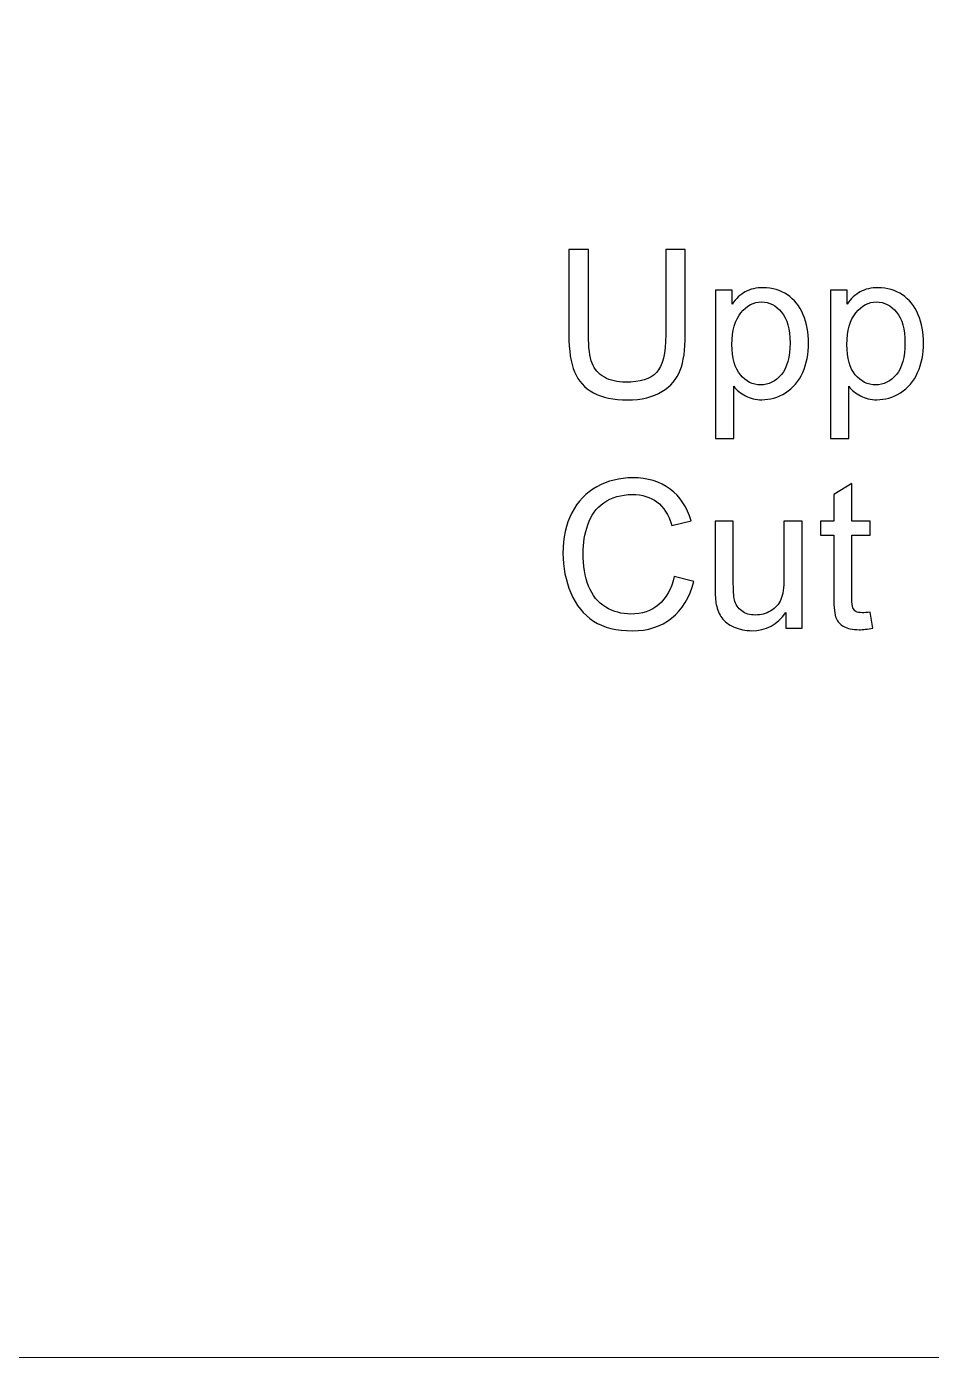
# Model space of a CAD drawing. Header units: millimetres. Extents: x -1420 to -489, y -454 to 898.
# Drawn here: x -1253.3 to -1216.3, y -414.1 to -359.6 of the extents above; entities that cross this region are included whole.
import ezdxf
from ezdxf.lldxf.tags import DXFTag

# ---------------------------------------------------------------- set-up
doc = ezdxf.new("R2010")
doc.units = ezdxf.units.MM
doc.header["$MEASUREMENT"] = 0
doc.layers.add('Layer 1', color=7, linetype='Continuous')
tags = doc.linetypes.add('New Line1', pattern=[0.3, 0.2, -0.1]).pattern_tags.tags
tags[6:7] = [DXFTag(74, 4), DXFTag(75, 0), DXFTag(340, '0'), DXFTag(46, 1.0), DXFTag(50, 0.0), DXFTag(44, 0.0), DXFTag(45, 0.0)]
tags[4:5] = [DXFTag(74, 4), DXFTag(75, 0), DXFTag(340, '0'), DXFTag(46, 1.0), DXFTag(50, 0.0), DXFTag(44, 0.0), DXFTag(45, 0.0)]

msp = doc.modelspace()

# ---------------------------------------------------------------- linework, layer by layer
at = {"layer": 'Layer 1', "color": 140, "linetype": 'New Line1', "lineweight": 20}
msp.add_lwpolyline([(-1328.9019, -414.1317), (-1039.4477, -414.1317), (-1039.4477, -90.1493), (-1328.9019, -90.1493), (-1328.9019, -414.1317)], close=True, dxfattribs=at)
at = {"layer": 'Layer 1', "color": 250}
for points, knots in [([(-1227.144, -368.7496), (-1227.144, -368.7496), (-1226.3411, -368.7496), (-1226.3411, -368.7496), (-1226.3411, -368.7496), (-1226.3411, -368.7496), (-1226.3411, -372.2519), (-1226.3411, -372.2519), (-1226.3411, -372.2519), (-1226.3411, -372.8601), (-1226.4102, -373.3441), (-1226.5485, -373.7026), (-1226.5485, -373.7026), (-1226.6868, -374.061), (-1226.9352, -374.3517), (-1227.295, -374.5761), (-1227.295, -374.5761), (-1227.6549, -374.8018), (-1228.1262, -374.9133), (-1228.7104, -374.9133), (-1228.7104, -374.9133), (-1229.2776, -374.9133), (-1229.7433, -374.8159), (-1230.1031, -374.6198), (-1230.1031, -374.6198), (-1230.4644, -374.4251), (-1230.7226, -374.1414), (-1230.8764, -373.7703), (-1230.8764, -373.7703), (-1231.0317, -373.3992), (-1231.1079, -372.894), (-1231.1079, -372.2519), (-1231.1079, -372.2519), (-1231.1079, -372.2519), (-1231.1079, -368.7496), (-1231.1079, -368.7496), (-1231.1079, -368.7496), (-1231.1079, -368.7496), (-1230.3063, -368.7496), (-1230.3063, -368.7496), (-1230.3063, -368.7496), (-1230.3063, -368.7496), (-1230.3063, -372.2477), (-1230.3063, -372.2477), (-1230.3063, -372.2477), (-1230.3063, -372.7741), (-1230.2569, -373.1621), (-1230.1596, -373.4105), (-1230.1596, -373.4105), (-1230.0622, -373.6602), (-1229.8929, -373.8522), (-1229.6558, -373.9876), (-1229.6558, -373.9876), (-1229.4173, -374.1231), (-1229.1252, -374.1908), (-1228.7809, -374.1908), (-1228.7809, -374.1908), (-1228.1911, -374.1908), (-1227.7706, -374.0568), (-1227.5194, -373.7887), (-1227.5194, -373.7887), (-1227.2696, -373.522), (-1227.144, -373.0083), (-1227.144, -372.2477), (-1227.144, -372.2477), (-1227.144, -372.2477), (-1227.144, -368.7496), (-1227.144, -368.7496)], [0, 0, 0, 0, 0.0555556, 0.0555556, 0.0555556, 0.0555556, 0.1111111, 0.1111111, 0.1111111, 0.1111111, 0.1666667, 0.1666667, 0.1666667, 0.1666667, 0.2222222, 0.2222222, 0.2222222, 0.2222222, 0.2777778, 0.2777778, 0.2777778, 0.2777778, 0.3333333, 0.3333333, 0.3333333, 0.3333333, 0.3888889, 0.3888889, 0.3888889, 0.3888889, 0.4444444, 0.4444444, 0.4444444, 0.4444444, 0.5, 0.5, 0.5, 0.5, 0.5555556, 0.5555556, 0.5555556, 0.5555556, 0.6111111, 0.6111111, 0.6111111, 0.6111111, 0.6666667, 0.6666667, 0.6666667, 0.6666667, 0.7222222, 0.7222222, 0.7222222, 0.7222222, 0.7777778, 0.7777778, 0.7777778, 0.7777778, 0.8333333, 0.8333333, 0.8333333, 0.8333333, 0.8888889, 0.8888889, 0.8888889, 0.8888889, 1, 1, 1, 1]), ([(-1225.1007, -376.4924), (-1225.1007, -376.4924), (-1225.1007, -370.4203), (-1225.1007, -370.4203), (-1225.1007, -370.4203), (-1225.1007, -370.4203), (-1224.4234, -370.4203), (-1224.4234, -370.4203), (-1224.4234, -370.4203), (-1224.4234, -370.4203), (-1224.4234, -370.9904), (-1224.4234, -370.9904), (-1224.4234, -370.9904), (-1224.2639, -370.7675), (-1224.0833, -370.5995), (-1223.8815, -370.488), (-1223.8815, -370.488), (-1223.6811, -370.3766), (-1223.437, -370.3201), (-1223.1505, -370.3201), (-1223.1505, -370.3201), (-1222.7752, -370.3201), (-1222.445, -370.4175), (-1222.1585, -370.6094), (-1222.1585, -370.6094), (-1221.8707, -370.8027), (-1221.6548, -371.0751), (-1221.5094, -371.4264), (-1221.5094, -371.4264), (-1221.3626, -371.7778), (-1221.2893, -372.163), (-1221.2893, -372.5821), (-1221.2893, -372.5821), (-1221.2893, -373.0309), (-1221.3697, -373.4359), (-1221.532, -373.7957), (-1221.532, -373.7957), (-1221.6929, -374.1555), (-1221.9271, -374.4307), (-1222.2347, -374.6226), (-1222.2347, -374.6226), (-1222.5423, -374.8131), (-1222.8655, -374.9091), (-1223.2042, -374.9091), (-1223.2042, -374.9091), (-1223.4525, -374.9091), (-1223.6741, -374.8569), (-1223.8716, -374.7524), (-1223.8716, -374.7524), (-1224.0692, -374.648), (-1224.23, -374.5154), (-1224.357, -374.3559), (-1224.357, -374.3559), (-1224.357, -374.3559), (-1224.357, -376.4924), (-1224.357, -376.4924), (-1224.357, -376.4924), (-1224.357, -376.4924), (-1225.1007, -376.4924), (-1225.1007, -376.4924)], [0, 0, 0, 0, 0.0625, 0.0625, 0.0625, 0.0625, 0.125, 0.125, 0.125, 0.125, 0.1875, 0.1875, 0.1875, 0.1875, 0.25, 0.25, 0.25, 0.25, 0.3125, 0.3125, 0.3125, 0.3125, 0.375, 0.375, 0.375, 0.375, 0.4375, 0.4375, 0.4375, 0.4375, 0.5, 0.5, 0.5, 0.5, 0.5625, 0.5625, 0.5625, 0.5625, 0.625, 0.625, 0.625, 0.625, 0.6875, 0.6875, 0.6875, 0.6875, 0.75, 0.75, 0.75, 0.75, 0.8125, 0.8125, 0.8125, 0.8125, 0.875, 0.875, 0.875, 0.875, 1, 1, 1, 1]), ([(-1220.3918, -376.4924), (-1220.3918, -376.4924), (-1220.3918, -370.4203), (-1220.3918, -370.4203), (-1220.3918, -370.4203), (-1220.3918, -370.4203), (-1219.7145, -370.4203), (-1219.7145, -370.4203), (-1219.7145, -370.4203), (-1219.7145, -370.4203), (-1219.7145, -370.9904), (-1219.7145, -370.9904), (-1219.7145, -370.9904), (-1219.555, -370.7675), (-1219.3744, -370.5995), (-1219.1726, -370.488), (-1219.1726, -370.488), (-1218.9722, -370.3766), (-1218.7281, -370.3201), (-1218.4416, -370.3201), (-1218.4416, -370.3201), (-1218.0663, -370.3201), (-1217.7361, -370.4175), (-1217.4496, -370.6094), (-1217.4496, -370.6094), (-1217.1618, -370.8027), (-1216.9459, -371.0751), (-1216.8005, -371.4264), (-1216.8005, -371.4264), (-1216.6537, -371.7778), (-1216.5804, -372.163), (-1216.5804, -372.5821), (-1216.5804, -372.5821), (-1216.5804, -373.0309), (-1216.6608, -373.4359), (-1216.8231, -373.7957), (-1216.8231, -373.7957), (-1216.984, -374.1555), (-1217.2182, -374.4307), (-1217.5258, -374.6226), (-1217.5258, -374.6226), (-1217.8334, -374.8131), (-1218.1566, -374.9091), (-1218.4953, -374.9091), (-1218.4953, -374.9091), (-1218.7436, -374.9091), (-1218.9652, -374.8569), (-1219.1627, -374.7524), (-1219.1627, -374.7524), (-1219.3603, -374.648), (-1219.5211, -374.5154), (-1219.6481, -374.3559), (-1219.6481, -374.3559), (-1219.6481, -374.3559), (-1219.6481, -376.4924), (-1219.6481, -376.4924), (-1219.6481, -376.4924), (-1219.6481, -376.4924), (-1220.3918, -376.4924), (-1220.3918, -376.4924)], [0, 0, 0, 0, 0.0625, 0.0625, 0.0625, 0.0625, 0.125, 0.125, 0.125, 0.125, 0.1875, 0.1875, 0.1875, 0.1875, 0.25, 0.25, 0.25, 0.25, 0.3125, 0.3125, 0.3125, 0.3125, 0.375, 0.375, 0.375, 0.375, 0.4375, 0.4375, 0.4375, 0.4375, 0.5, 0.5, 0.5, 0.5, 0.5625, 0.5625, 0.5625, 0.5625, 0.625, 0.625, 0.625, 0.625, 0.6875, 0.6875, 0.6875, 0.6875, 0.75, 0.75, 0.75, 0.75, 0.8125, 0.8125, 0.8125, 0.8125, 0.875, 0.875, 0.875, 0.875, 1, 1, 1, 1]), ([(-1224.4276, -372.64), (-1224.4276, -373.2044), (-1224.3133, -373.6221), (-1224.0847, -373.8931), (-1224.0847, -373.8931), (-1223.8561, -374.1626), (-1223.5781, -374.2981), (-1223.2535, -374.2981), (-1223.2535, -374.2981), (-1222.9233, -374.2981), (-1222.6397, -374.1584), (-1222.4041, -373.8776), (-1222.4041, -373.8776), (-1222.1684, -373.5982), (-1222.0499, -373.1649), (-1222.0499, -372.5779), (-1222.0499, -372.5779), (-1222.0499, -372.0177), (-1222.1656, -371.6), (-1222.3956, -371.3206), (-1222.3956, -371.3206), (-1222.6256, -371.0426), (-1222.9008, -370.9029), (-1223.2197, -370.9029), (-1223.2197, -370.9029), (-1223.5372, -370.9029), (-1223.818, -371.0511), (-1224.0621, -371.3474), (-1224.0621, -371.3474), (-1224.3062, -371.6438), (-1224.4276, -372.0756), (-1224.4276, -372.64)], [0, 0, 0, 0, 0.1111111, 0.1111111, 0.1111111, 0.1111111, 0.2222222, 0.2222222, 0.2222222, 0.2222222, 0.3333333, 0.3333333, 0.3333333, 0.3333333, 0.4444444, 0.4444444, 0.4444444, 0.4444444, 0.5555556, 0.5555556, 0.5555556, 0.5555556, 0.6666667, 0.6666667, 0.6666667, 0.6666667, 0.7777778, 0.7777778, 0.7777778, 0.7777778, 1, 1, 1, 1]), ([(-1219.7187, -372.64), (-1219.7187, -373.2044), (-1219.6044, -373.6221), (-1219.3758, -373.8931), (-1219.3758, -373.8931), (-1219.1472, -374.1626), (-1218.8692, -374.2981), (-1218.5446, -374.2981), (-1218.5446, -374.2981), (-1218.2144, -374.2981), (-1217.9308, -374.1584), (-1217.6952, -373.8776), (-1217.6952, -373.8776), (-1217.4595, -373.5982), (-1217.341, -373.1649), (-1217.341, -372.5779), (-1217.341, -372.5779), (-1217.341, -372.0177), (-1217.4567, -371.6), (-1217.6867, -371.3206), (-1217.6867, -371.3206), (-1217.9167, -371.0426), (-1218.1919, -370.9029), (-1218.5108, -370.9029), (-1218.5108, -370.9029), (-1218.8283, -370.9029), (-1219.1091, -371.0511), (-1219.3532, -371.3474), (-1219.3532, -371.3474), (-1219.5973, -371.6438), (-1219.7187, -372.0756), (-1219.7187, -372.64)], [0, 0, 0, 0, 0.1111111, 0.1111111, 0.1111111, 0.1111111, 0.2222222, 0.2222222, 0.2222222, 0.2222222, 0.3333333, 0.3333333, 0.3333333, 0.3333333, 0.4444444, 0.4444444, 0.4444444, 0.4444444, 0.5555556, 0.5555556, 0.5555556, 0.5555556, 0.6666667, 0.6666667, 0.6666667, 0.6666667, 0.7777778, 0.7777778, 0.7777778, 0.7777778, 1, 1, 1, 1]), ([(-1226.7969, -382.1439), (-1226.7969, -382.1439), (-1225.994, -382.3471), (-1225.994, -382.3471), (-1225.994, -382.3471), (-1226.1619, -383.0046), (-1226.4653, -383.507), (-1226.9013, -383.8541), (-1226.9013, -383.8541), (-1227.3388, -384.1999), (-1227.8722, -384.372), (-1228.5043, -384.372), (-1228.5043, -384.372), (-1229.1577, -384.372), (-1229.6883, -384.2394), (-1230.0975, -383.9741), (-1230.0975, -383.9741), (-1230.5067, -383.7074), (-1230.8186, -383.3221), (-1231.0317, -382.8184), (-1231.0317, -382.8184), (-1231.2447, -382.3132), (-1231.352, -381.7713), (-1231.352, -381.1928), (-1231.352, -381.1928), (-1231.352, -380.562), (-1231.232, -380.0117), (-1230.9907, -379.5418), (-1230.9907, -379.5418), (-1230.7494, -379.0719), (-1230.4065, -378.7148), (-1229.9606, -378.4707), (-1229.9606, -378.4707), (-1229.5161, -378.2266), (-1229.0265, -378.1052), (-1228.4916, -378.1052), (-1228.4916, -378.1052), (-1227.8849, -378.1052), (-1227.3754, -378.2591), (-1226.962, -378.5681), (-1226.962, -378.5681), (-1226.5485, -378.8771), (-1226.2607, -379.3103), (-1226.0984, -379.8705), (-1226.0984, -379.8705), (-1226.0984, -379.8705), (-1226.8872, -380.0568), (-1226.8872, -380.0568), (-1226.8872, -380.0568), (-1227.0283, -379.6151), (-1227.2315, -379.2948), (-1227.4996, -379.093), (-1227.4996, -379.093), (-1227.7663, -378.8912), (-1228.1022, -378.791), (-1228.5086, -378.791), (-1228.5086, -378.791), (-1228.9742, -378.791), (-1229.3623, -378.9025), (-1229.6756, -379.1255), (-1229.6756, -379.1255), (-1229.9888, -379.3498), (-1230.209, -379.649), (-1230.3346, -380.0258), (-1230.3346, -380.0258), (-1230.4616, -380.4011), (-1230.5251, -380.7892), (-1230.5251, -381.1885), (-1230.5251, -381.1885), (-1230.5251, -381.705), (-1230.4503, -382.1537), (-1230.3007, -382.539), (-1230.3007, -382.539), (-1230.1497, -382.9228), (-1229.9169, -383.2107), (-1229.5994, -383.4012), (-1229.5994, -383.4012), (-1229.2819, -383.5917), (-1228.939, -383.6862), (-1228.5693, -383.6862), (-1228.5693, -383.6862), (-1228.1205, -383.6862), (-1227.7409, -383.5564), (-1227.4291, -383.2982), (-1227.4291, -383.2982), (-1227.1172, -383.0385), (-1226.907, -382.6533), (-1226.7969, -382.1439)], [0, 0, 0, 0, 0.0434783, 0.0434783, 0.0434783, 0.0434783, 0.0869565, 0.0869565, 0.0869565, 0.0869565, 0.1304348, 0.1304348, 0.1304348, 0.1304348, 0.173913, 0.173913, 0.173913, 0.173913, 0.2173913, 0.2173913, 0.2173913, 0.2173913, 0.2608696, 0.2608696, 0.2608696, 0.2608696, 0.3043478, 0.3043478, 0.3043478, 0.3043478, 0.3478261, 0.3478261, 0.3478261, 0.3478261, 0.3913043, 0.3913043, 0.3913043, 0.3913043, 0.4347826, 0.4347826, 0.4347826, 0.4347826, 0.4782609, 0.4782609, 0.4782609, 0.4782609, 0.5217391, 0.5217391, 0.5217391, 0.5217391, 0.5652174, 0.5652174, 0.5652174, 0.5652174, 0.6086957, 0.6086957, 0.6086957, 0.6086957, 0.6521739, 0.6521739, 0.6521739, 0.6521739, 0.6956522, 0.6956522, 0.6956522, 0.6956522, 0.7391304, 0.7391304, 0.7391304, 0.7391304, 0.7826087, 0.7826087, 0.7826087, 0.7826087, 0.826087, 0.826087, 0.826087, 0.826087, 0.8695652, 0.8695652, 0.8695652, 0.8695652, 0.9130435, 0.9130435, 0.9130435, 0.9130435, 1, 1, 1, 1]), ([(-1218.7676, -383.603), (-1218.7676, -383.603), (-1218.6604, -384.2605), (-1218.6604, -384.2605), (-1218.6604, -384.2605), (-1218.8692, -384.3043), (-1219.0569, -384.3269), (-1219.222, -384.3269), (-1219.222, -384.3269), (-1219.4929, -384.3269), (-1219.7018, -384.2845), (-1219.8513, -384.1984), (-1219.8513, -384.1984), (-1219.9995, -384.1138), (-1220.1039, -384.0009), (-1220.1646, -383.8612), (-1220.1646, -383.8612), (-1220.2253, -383.7229), (-1220.2563, -383.4294), (-1220.2563, -382.9835), (-1220.2563, -382.9835), (-1220.2563, -382.9835), (-1220.2563, -380.4576), (-1220.2563, -380.4576), (-1220.2563, -380.4576), (-1220.2563, -380.4576), (-1220.8024, -380.4576), (-1220.8024, -380.4576), (-1220.8024, -380.4576), (-1220.8024, -380.4576), (-1220.8024, -379.879), (-1220.8024, -379.879), (-1220.8024, -379.879), (-1220.8024, -379.879), (-1220.2563, -379.879), (-1220.2563, -379.879), (-1220.2563, -379.879), (-1220.2563, -379.879), (-1220.2563, -378.791), (-1220.2563, -378.791), (-1220.2563, -378.791), (-1220.2563, -378.791), (-1219.5155, -378.3451), (-1219.5155, -378.3451), (-1219.5155, -378.3451), (-1219.5155, -378.3451), (-1219.5155, -379.879), (-1219.5155, -379.879), (-1219.5155, -379.879), (-1219.5155, -379.879), (-1218.7676, -379.879), (-1218.7676, -379.879), (-1218.7676, -379.879), (-1218.7676, -379.879), (-1218.7676, -380.4576), (-1218.7676, -380.4576), (-1218.7676, -380.4576), (-1218.7676, -380.4576), (-1219.5155, -380.4576), (-1219.5155, -380.4576), (-1219.5155, -380.4576), (-1219.5155, -380.4576), (-1219.5155, -383.0244), (-1219.5155, -383.0244), (-1219.5155, -383.0244), (-1219.5155, -383.2375), (-1219.5028, -383.3729), (-1219.4774, -383.4336), (-1219.4774, -383.4336), (-1219.4506, -383.4943), (-1219.4082, -383.5423), (-1219.349, -383.579), (-1219.349, -383.579), (-1219.2897, -383.6142), (-1219.205, -383.6326), (-1219.095, -383.6326), (-1219.095, -383.6326), (-1219.0117, -383.6326), (-1218.9031, -383.6227), (-1218.7676, -383.603)], [0, 0, 0, 0, 0.047619, 0.047619, 0.047619, 0.047619, 0.0952381, 0.0952381, 0.0952381, 0.0952381, 0.1428571, 0.1428571, 0.1428571, 0.1428571, 0.1904762, 0.1904762, 0.1904762, 0.1904762, 0.2380952, 0.2380952, 0.2380952, 0.2380952, 0.2857143, 0.2857143, 0.2857143, 0.2857143, 0.3333333, 0.3333333, 0.3333333, 0.3333333, 0.3809524, 0.3809524, 0.3809524, 0.3809524, 0.4285714, 0.4285714, 0.4285714, 0.4285714, 0.4761905, 0.4761905, 0.4761905, 0.4761905, 0.5238095, 0.5238095, 0.5238095, 0.5238095, 0.5714286, 0.5714286, 0.5714286, 0.5714286, 0.6190476, 0.6190476, 0.6190476, 0.6190476, 0.6666667, 0.6666667, 0.6666667, 0.6666667, 0.7142857, 0.7142857, 0.7142857, 0.7142857, 0.7619048, 0.7619048, 0.7619048, 0.7619048, 0.8095238, 0.8095238, 0.8095238, 0.8095238, 0.8571429, 0.8571429, 0.8571429, 0.8571429, 0.9047619, 0.9047619, 0.9047619, 0.9047619, 1, 1, 1, 1]), ([(-1222.2234, -384.269), (-1222.2234, -384.269), (-1222.2234, -383.6241), (-1222.2234, -383.6241), (-1222.2234, -383.6241), (-1222.5663, -384.1208), (-1223.0306, -384.3678), (-1223.6176, -384.3678), (-1223.6176, -384.3678), (-1223.8758, -384.3678), (-1224.1186, -384.3184), (-1224.3429, -384.2196), (-1224.3429, -384.2196), (-1224.5673, -384.1208), (-1224.7338, -383.9952), (-1224.8425, -383.8457), (-1224.8425, -383.8457), (-1224.9525, -383.6947), (-1225.0287, -383.5112), (-1225.0725, -383.2939), (-1225.0725, -383.2939), (-1225.1021, -383.1472), (-1225.1176, -382.9157), (-1225.1176, -382.5982), (-1225.1176, -382.5982), (-1225.1176, -382.5982), (-1225.1176, -379.879), (-1225.1176, -379.879), (-1225.1176, -379.879), (-1225.1176, -379.879), (-1224.374, -379.879), (-1224.374, -379.879), (-1224.374, -379.879), (-1224.374, -379.879), (-1224.374, -382.3132), (-1224.374, -382.3132), (-1224.374, -382.3132), (-1224.374, -382.7027), (-1224.3585, -382.9637), (-1224.3288, -383.0992), (-1224.3288, -383.0992), (-1224.2808, -383.2953), (-1224.1821, -383.4477), (-1224.0311, -383.5606), (-1224.0311, -383.5606), (-1223.8787, -383.6721), (-1223.691, -383.7271), (-1223.468, -383.7271), (-1223.468, -383.7271), (-1223.2451, -383.7271), (-1223.0362, -383.6707), (-1222.8401, -383.5564), (-1222.8401, -383.5564), (-1222.6439, -383.4421), (-1222.5057, -383.2855), (-1222.4252, -383.0893), (-1222.4252, -383.0893), (-1222.3434, -382.8918), (-1222.3025, -382.6053), (-1222.3025, -382.2313), (-1222.3025, -382.2313), (-1222.3025, -382.2313), (-1222.3025, -379.879), (-1222.3025, -379.879), (-1222.3025, -379.879), (-1222.3025, -379.879), (-1221.5588, -379.879), (-1221.5588, -379.879), (-1221.5588, -379.879), (-1221.5588, -379.879), (-1221.5588, -384.269), (-1221.5588, -384.269), (-1221.5588, -384.269), (-1221.5588, -384.269), (-1222.2234, -384.269), (-1222.2234, -384.269)], [0, 0, 0, 0, 0.05, 0.05, 0.05, 0.05, 0.1, 0.1, 0.1, 0.1, 0.15, 0.15, 0.15, 0.15, 0.2, 0.2, 0.2, 0.2, 0.25, 0.25, 0.25, 0.25, 0.3, 0.3, 0.3, 0.3, 0.35, 0.35, 0.35, 0.35, 0.4, 0.4, 0.4, 0.4, 0.45, 0.45, 0.45, 0.45, 0.5, 0.5, 0.5, 0.5, 0.55, 0.55, 0.55, 0.55, 0.6, 0.6, 0.6, 0.6, 0.65, 0.65, 0.65, 0.65, 0.7, 0.7, 0.7, 0.7, 0.75, 0.75, 0.75, 0.75, 0.8, 0.8, 0.8, 0.8, 0.85, 0.85, 0.85, 0.85, 0.9, 0.9, 0.9, 0.9, 1, 1, 1, 1])]:
    msp.add_open_spline(points, degree=3, knots=knots, dxfattribs=at)

doc.saveas('drawing.dxf')
